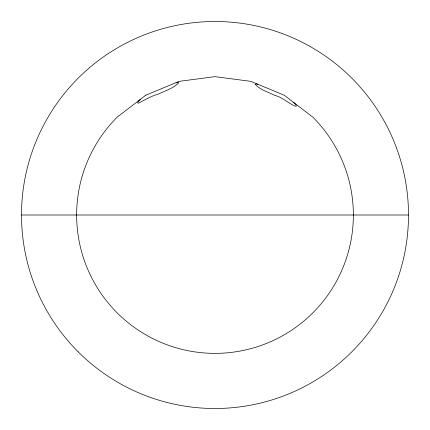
<?xml version="1.0" encoding="UTF-8"?>
<svg xmlns="http://www.w3.org/2000/svg" width="430" height="430" viewBox="0 0 430 430"><rect width="100%" height="100%" fill="white"/><g stroke="black" fill="none" stroke-linecap="round" stroke-linejoin="round"><path stroke-width="0.64" d="M176.09 82.904L176.864 82.318L178.149 82.227L178.853 82.689C173.435 88.424 165.174 90.692 158.229 94.143C151.032 96.073 144.883 99.986 138.315 103.205L137.611 102.867L138.315 101.448L139.594 99.954L140.374 99.669M21.5 215L408.5 215M257.892 84.538L257.075 83.952L255.097 84.205C260.026 89.934 268.261 91.998 274.851 95.422C282.617 97.271 288.132 103.334 295.415 106.205A16.834 2.177 37.5 0 0 294.421 103.039L294.012 102.91A20.301 2.628 37.5 0 1 293.088 102.458M145.818 95.181L117.164 117.164A138.358 138.358 0 0 0 117.164 312.836A138.358 138.358 0 0 0 312.836 312.836A138.358 138.358 0 0 0 312.836 117.164L284.182 95.181L250.808 81.356L215 76.642L179.192 81.356L145.818 95.181M78.174 351.826A193.5 193.5 0 0 0 401.905 265.079A193.5 193.5 0 0 0 164.921 28.095A193.5 193.5 0 0 0 78.174 351.826"/></g></svg>
